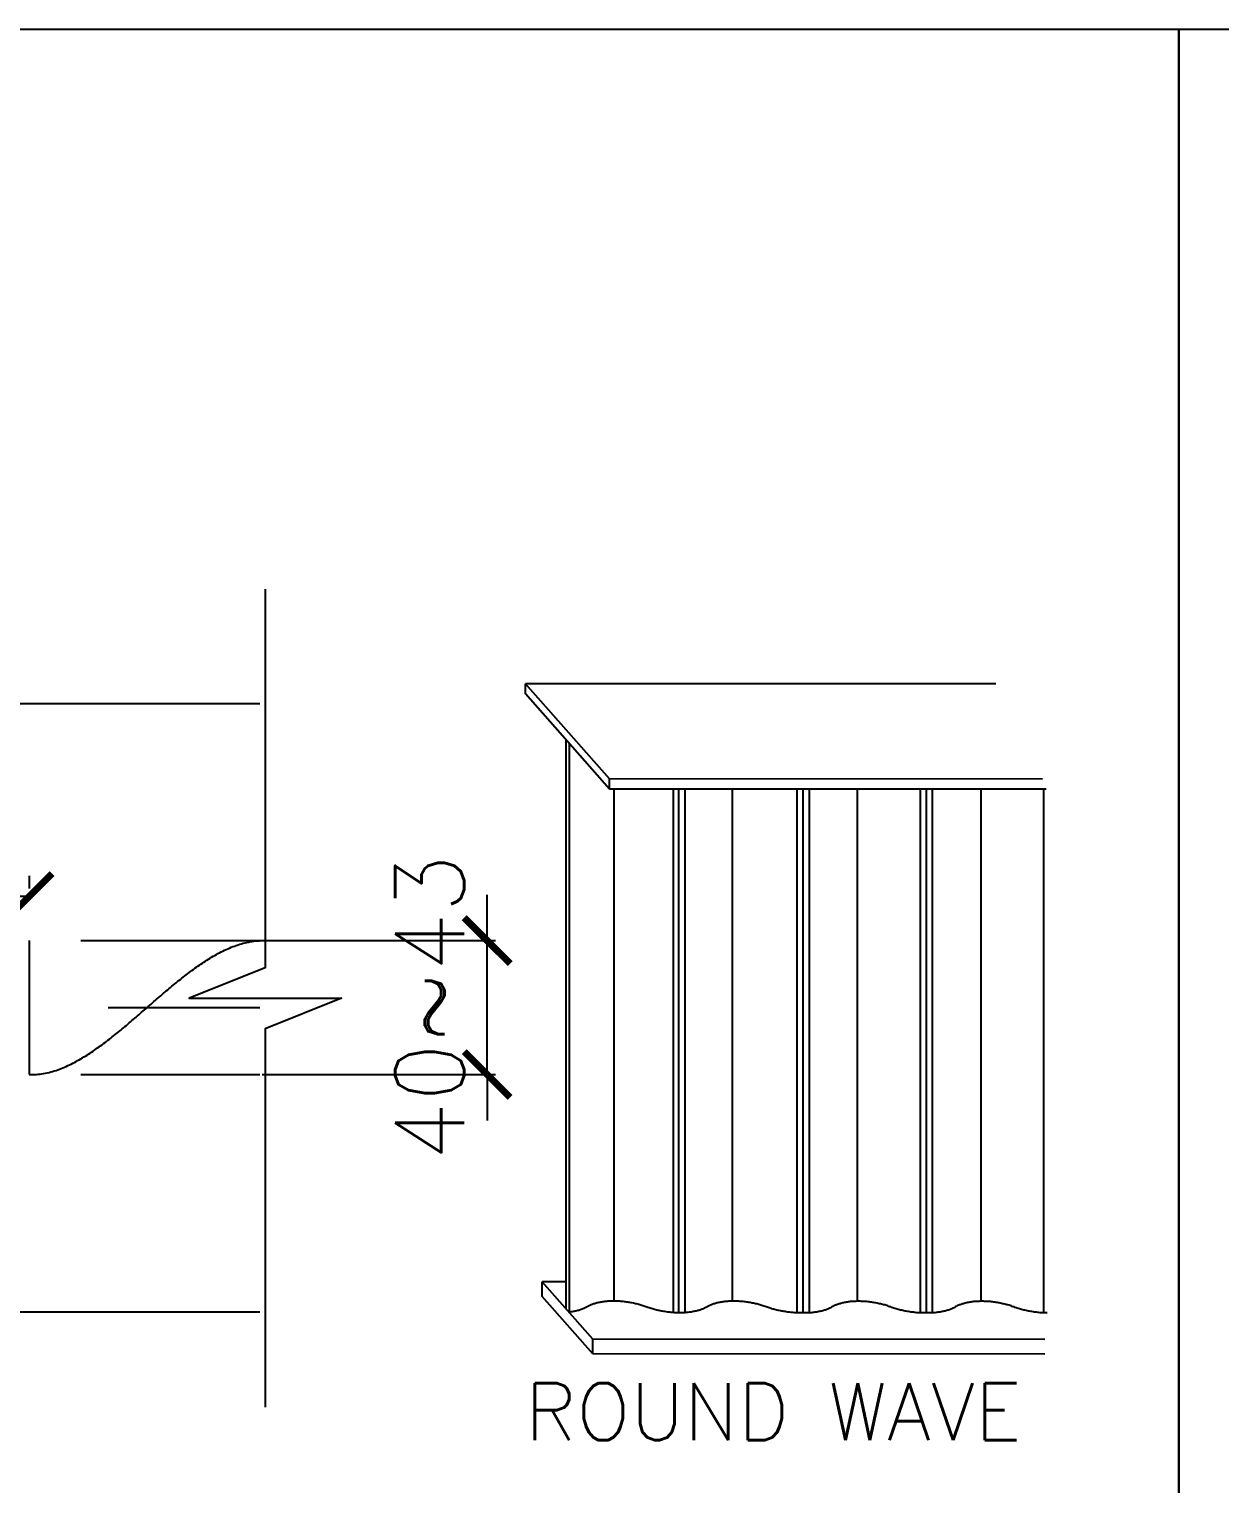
# Model space of a CAD drawing. Header units: metres. Extents: x -297536 to 1852864, y -630451 to -422551.
# Drawn here: x 1728965 to 1736732, y -497772 to -488279 of the extents above; entities that cross this region are included whole.
import ezdxf
from ezdxf.enums import TextEntityAlignment as Align

# ---------------------------------------------------------------- set-up
doc = ezdxf.new("R2010")
doc.units = ezdxf.units.M
doc.header["$LTSCALE"] = 700
for name, pattern in [('CEN', [62, 60, -1, 0, -1]), ('CENTER', [50.8, 31.75, -6.35, 6.35, -6.35]), ('XKITLINE00', [0])]:
    doc.linetypes.add(name, pattern=pattern)
for name, color, linetype in [('5C', 3, 'Continuous'), ('CEN', 152, 'CEN'), ('DIM', 7, 'Continuous'), ('HID', 251, 'Continuous'), ('MAIN', 1, 'Continuous'), ('TEX', 3, 'Continuous')]:
    doc.layers.add(name, color=color, linetype=linetype)
doc.styles.add('HGTXT', font='romans.shx', dxfattribs={"bigfont": 'WHGTXT.shx'})
doc.dimstyles.new('KJ', dxfattribs={"dimscale": 700, "dimtxt": 1.5, "dimasz": 1, "dimexe": 0.18, "dimexo": 2, "dimgap": 0.5, "dimtad": 1, "dimdec": 0, "dimzin": 0, "dimdsep": 46, "dimlunit": 6, "dimtxsty": 'HGTXT', "dimblk": 'ARCHTICK', "dimcen": 0.09, "dimclrt": 3, "dimadec": 0, "dimazin": 0, "dimtfac": 1, "dimtdec": 0, "dimtix": 1, "dimtmove": 0, "dimatfit": 0, "dimldrblk": 'OBLIQUE', "dimfxl": 1, "dimtolj": 1, "dimtzin": 0, "dimarcsym": 0})

# ---------------------------------------------------------------- blocks, each defined once
blk = doc.blocks.new('_ArchTick')
at = {"color": 0, "linetype": 'ByBlock', "const_width": 0.15}
blk.add_lwpolyline([(-0.5, -0.5), (0.5, 0.5)], dxfattribs=at)
blk = doc.blocks.new('*D535')
at = {"layer": 'Defpoints', "color": 0, "transparency": 16777216}
for p in [(1729302.1, -494227.6), (1731953.2, -494227.6), (1729886.5, -495100.9)]:
    blk.add_point(p, dxfattribs=at)
at = {"layer": 'DIM', "color": 0, "lineweight": -2, "transparency": 16777216}
for p, q in [((1731953.2, -494227.6), (1731953.2, -493927.6)), ((1729902.1, -494227.6), (1732007.2, -494227.6)), ((1731953.2, -495100.9), (1731953.2, -494227.6)), ((1730486.5, -495100.9), (1732007.2, -495100.9)), ((1731953.2, -495100.9), (1731953.2, -495400.9))]:
    blk.add_line(p, q, dxfattribs=at)
at = {"layer": 'DIM', "color": 0, "lineweight": -2, "transparency": 16777216, "xscale": 300, "yscale": 300, "zscale": 300}
for p, rotation in [((1731953.2, -494227.6), 270), ((1731953.2, -495100.9), 90)]:
    blk.add_blockref('_ArchTick', p, dxfattribs=dict(at, rotation=rotation))
at = {"layer": 'DIM', "color": 3, "transparency": 16777216, "insert": (1731578.2, -494664.2), "char_height": 450, "attachment_point": 5, "rotation": 90, "style": 'HGTXT'}
blk.add_mtext('\\A1;40~43', dxfattribs=at)
blk = doc.blocks.new('_Oblique')
at = {"color": 0, "linetype": 'ByBlock', "lineweight": -2}
blk.add_line((-0.5, -0.5), (0.5, 0.5), dxfattribs=at)
blk = doc.blocks.new('*D536')
at = {"layer": 'Defpoints', "color": 0, "transparency": 16777216}
for p in [(1725888.9, -493940.5), (1725888.9, -494405.5), (1728965.3, -494405.5)]:
    blk.add_point(p, dxfattribs=at)
at = {"layer": 'DIM', "color": 0, "lineweight": -2, "transparency": 16777216}
for p, q in [((1725888.9, -493805.5), (1725888.9, -493886.5)), ((1728965.3, -493805.5), (1728965.3, -493886.5)), ((1728965.3, -493940.5), (1725888.9, -493940.5))]:
    blk.add_line(p, q, dxfattribs=at)
at = {"layer": 'DIM', "color": 0, "lineweight": -2, "transparency": 16777216, "xscale": 300, "yscale": 300, "zscale": 300, "rotation": 180}
blk.add_blockref('_ArchTick', (1725888.9, -493940.5), dxfattribs=at)
at = {"layer": 'DIM', "color": 0, "lineweight": -2, "transparency": 16777216, "xscale": 300, "yscale": 300, "zscale": 300}
blk.add_blockref('_ArchTick', (1728965.3, -493940.5), dxfattribs=at)
at = {"layer": 'DIM', "color": 3, "transparency": 16777216, "insert": (1727427.1, -493565.5), "char_height": 450, "attachment_point": 5, "style": 'HGTXT'}
blk.add_mtext('\\A1;155', dxfattribs=at)
blk = doc.blocks.new('ECO')
at = {"layer": '5C'}
for p, q in [((111070, -709914), (111070, -709833)), ((111731, -710584), (111070, -709833)), ((114778, -709834), (111070, -709833)), ((111731, -710665), (111070, -709914)), ((111388, -710276), (111387, -714765)), ((111413, -710303), (111412, -714793)), ((111731, -710665), (111731, -710584)), ((115146, -710585), (111731, -710584)), ((115175, -710666), (111731, -710665)), ((111388, -714553), (111200, -714553)), ((111200, -714668), (111200, -714553)), ((111600, -715006), (111200, -714553)), ((111600, -715122), (111200, -714668)), ((111600, -715122), (111600, -715006)), ((115166, -715007), (111600, -715006)), ((115166, -715123), (111600, -715122))]:
    blk.add_line(p, q, dxfattribs=at)
at = {"layer": 'HID'}
for p, q in [((111769, -714705), (111769, -710665)), ((112237, -714795), (112237, -710666)), ((112277, -714798), (112277, -710668)), ((112328, -714795), (112328, -710666)), ((112700, -710666), (112700, -714705)), ((113212, -714797), (113212, -710666)), ((113258, -714795), (113258, -710664)), ((113308, -714792), (113308, -710661)), ((113686, -710666), (113686, -714706)), ((114184, -714798), (114184, -710666)), ((114232, -714799), (114232, -710668)), ((114279, -714795), (114279, -710664)), ((114659, -710666), (114659, -714706)), ((115157, -714798), (115157, -710666))]:
    blk.add_line(p, q, dxfattribs=at)
at = {"layer": 'HID', "linetype": 'XKITLINE00'}
for p, q in [((111718, -714706), (111710, -714707)), ((111726, -714706), (111718, -714706)), ((111735, -714705), (111726, -714706)), ((111743, -714705), (111735, -714705)), ((111752, -714705), (111743, -714705)), ((111760, -714705), (111752, -714705)), ((111769, -714705), (111760, -714705)), ((111778, -714705), (111769, -714705)), ((111787, -714705), (111778, -714705)), ((111795, -714705), (111787, -714705)), ((111804, -714706), (111795, -714705)), ((111813, -714706), (111804, -714706)), ((111822, -714707), (111813, -714706)), ((112673, -714706), (112665, -714707)), ((112682, -714706), (112673, -714706)), ((112690, -714705), (112682, -714706)), ((112699, -714705), (112690, -714705)), ((112707, -714705), (112699, -714705)), ((112716, -714705), (112707, -714705)), ((112725, -714705), (112716, -714705)), ((112734, -714705), (112725, -714705)), ((112742, -714706), (112734, -714705)), ((112751, -714706), (112742, -714706)), ((112760, -714707), (112751, -714706)), ((113691, -714706), (113683, -714706)), ((113700, -714706), (113691, -714706)), ((113709, -714706), (113700, -714706)), ((114664, -714706), (114655, -714706)), ((114673, -714706), (114664, -714706)), ((114681, -714706), (114673, -714706)), ((111420, -714792), (111412, -714793)), ((111428, -714790), (111420, -714792)), ((111436, -714789), (111428, -714790)), ((111444, -714788), (111436, -714789)), ((111452, -714786), (111444, -714788)), ((111460, -714785), (111452, -714786)), ((111467, -714783), (111460, -714785)), ((111475, -714781), (111467, -714783)), ((111482, -714780), (111475, -714781)), ((111489, -714778), (111482, -714780)), ((111496, -714776), (111489, -714778)), ((111503, -714773), (111496, -714776)), ((111509, -714771), (111503, -714773)), ((111516, -714769), (111509, -714771)), ((111522, -714766), (111516, -714769)), ((111528, -714764), (111522, -714766)), ((111534, -714761), (111528, -714764)), ((111540, -714758), (111534, -714761)), ((111545, -714756), (111540, -714758)), ((111550, -714753), (111545, -714756)), ((111556, -714750), (111550, -714753)), ((111561, -714747), (111556, -714750)), ((111566, -714744), (111561, -714747)), ((111571, -714741), (111566, -714744)), ((111576, -714739), (111571, -714741)), ((111582, -714736), (111576, -714739)), ((111588, -714734), (111582, -714736)), ((111594, -714731), (111588, -714734)), ((111600, -714729), (111594, -714731)), ((111606, -714727), (111600, -714729)), ((111613, -714725), (111606, -714727)), ((111620, -714723), (111613, -714725)), ((111626, -714721), (111620, -714723)), ((111633, -714719), (111626, -714721)), ((111640, -714718), (111633, -714719)), ((111648, -714716), (111640, -714718)), ((111655, -714715), (111648, -714716)), ((111662, -714713), (111655, -714715)), ((111670, -714712), (111662, -714713)), ((111678, -714711), (111670, -714712)), ((111686, -714710), (111678, -714711)), ((111694, -714709), (111686, -714710)), ((111702, -714708), (111694, -714709)), ((111710, -714707), (111702, -714708)), ((111831, -714708), (111822, -714707)), ((111840, -714709), (111831, -714708)), ((111849, -714710), (111840, -714709)), ((111858, -714711), (111849, -714710)), ((111867, -714712), (111858, -714711)), ((111875, -714713), (111867, -714712)), ((111884, -714715), (111875, -714713)), ((111893, -714716), (111884, -714715)), ((111902, -714718), (111893, -714716)), ((111911, -714719), (111902, -714718)), ((111920, -714721), (111911, -714719)), ((111928, -714723), (111920, -714721)), ((111937, -714725), (111928, -714723)), ((111945, -714727), (111937, -714725)), ((111954, -714729), (111945, -714727)), ((111962, -714732), (111954, -714729)), ((111971, -714734), (111962, -714732)), ((111979, -714736), (111971, -714734)), ((111987, -714739), (111979, -714736)), ((111995, -714741), (111987, -714739)), ((112003, -714744), (111995, -714741)), ((112011, -714747), (112003, -714744)), ((112019, -714750), (112011, -714747)), ((112027, -714753), (112019, -714750)), ((112035, -714756), (112027, -714753)), ((112044, -714759), (112035, -714756)), ((112052, -714761), (112044, -714759)), ((112061, -714764), (112052, -714761)), ((112070, -714766), (112061, -714764)), ((112078, -714769), (112070, -714766)), ((112087, -714771), (112078, -714769)), ((112096, -714774), (112087, -714771)), ((112105, -714776), (112096, -714774)), ((112114, -714778), (112105, -714776)), ((112123, -714780), (112114, -714778)), ((112132, -714782), (112123, -714780)), ((112141, -714783), (112132, -714782)), ((112150, -714785), (112141, -714783)), ((112160, -714787), (112150, -714785)), ((112169, -714788), (112160, -714787)), ((112178, -714789), (112169, -714788)), ((112188, -714791), (112178, -714789)), ((112197, -714792), (112188, -714791)), ((112206, -714793), (112197, -714792)), ((112215, -714794), (112206, -714793)), ((112225, -714794), (112215, -714794)), ((112234, -714795), (112225, -714794)), ((112243, -714796), (112234, -714795)), ((112253, -714796), (112243, -714796)), ((112262, -714797), (112253, -714796)), ((112271, -714797), (112262, -714797)), ((112280, -714797), (112271, -714797)), ((112289, -714797), (112280, -714797)), ((112298, -714797), (112289, -714797)), ((112307, -714797), (112298, -714797)), ((112316, -714796), (112307, -714797)), ((112325, -714796), (112316, -714796)), ((112333, -714795), (112325, -714796)), ((112342, -714795), (112333, -714795)), ((112350, -714794), (112342, -714795)), ((112359, -714793), (112350, -714794)), ((112367, -714792), (112359, -714793)), ((112375, -714791), (112367, -714792)), ((112383, -714789), (112375, -714791)), ((112391, -714788), (112383, -714789)), ((112399, -714787), (112391, -714788)), ((112407, -714785), (112399, -714787)), ((112414, -714783), (112407, -714785)), ((112422, -714782), (112414, -714783)), ((112429, -714780), (112422, -714782)), ((112436, -714778), (112429, -714780)), ((112443, -714776), (112436, -714778)), ((112450, -714774), (112443, -714776)), ((112456, -714771), (112450, -714774)), ((112463, -714769), (112456, -714771)), ((112469, -714767), (112463, -714769)), ((112475, -714764), (112469, -714767)), ((112481, -714761), (112475, -714764)), ((112487, -714759), (112481, -714761)), ((112492, -714756), (112487, -714759)), ((112498, -714753), (112492, -714756)), ((112503, -714750), (112498, -714753)), ((112508, -714747), (112503, -714750)), ((112513, -714744), (112508, -714747)), ((112518, -714742), (112513, -714744)), ((112523, -714739), (112518, -714742)), ((112529, -714736), (112523, -714739)), ((112535, -714734), (112529, -714736)), ((112541, -714732), (112535, -714734)), ((112547, -714729), (112541, -714732)), ((112553, -714727), (112547, -714729)), ((112560, -714725), (112553, -714727)), ((112567, -714723), (112560, -714725)), ((112573, -714721), (112567, -714723)), ((112580, -714719), (112573, -714721)), ((112587, -714718), (112580, -714719)), ((112595, -714716), (112587, -714718)), ((112602, -714715), (112595, -714716)), ((112610, -714713), (112602, -714715)), ((112617, -714712), (112610, -714713)), ((112625, -714711), (112617, -714712)), ((112633, -714710), (112625, -714711)), ((112641, -714709), (112633, -714710)), ((112649, -714708), (112641, -714709)), ((112657, -714707), (112649, -714708)), ((112665, -714707), (112657, -714707)), ((112769, -714707), (112760, -714707)), ((112778, -714708), (112769, -714707)), ((112787, -714709), (112778, -714708)), ((112796, -714710), (112787, -714709)), ((112805, -714711), (112796, -714710)), ((112814, -714712), (112805, -714711)), ((112823, -714713), (112814, -714712)), ((112831, -714715), (112823, -714713)), ((112840, -714716), (112831, -714715)), ((112849, -714718), (112840, -714716)), ((112858, -714720), (112849, -714718)), ((112867, -714721), (112858, -714720)), ((112875, -714723), (112867, -714721)), ((112884, -714725), (112875, -714723)), ((112893, -714727), (112884, -714725)), ((112901, -714729), (112893, -714727)), ((112910, -714732), (112901, -714729)), ((112918, -714734), (112910, -714732)), ((112926, -714737), (112918, -714734)), ((112934, -714739), (112926, -714737)), ((112942, -714742), (112934, -714739)), ((112950, -714744), (112942, -714742)), ((112958, -714747), (112950, -714744)), ((112966, -714750), (112958, -714747)), ((112974, -714753), (112966, -714750)), ((112983, -714756), (112974, -714753)), ((112991, -714759), (112983, -714756)), ((112999, -714761), (112991, -714759)), ((113008, -714764), (112999, -714761)), ((113017, -714767), (113008, -714764)), ((113025, -714769), (113017, -714767)), ((113034, -714772), (113025, -714769)), ((113043, -714774), (113034, -714772)), ((113052, -714776), (113043, -714774)), ((113061, -714778), (113052, -714776)), ((113070, -714780), (113061, -714778)), ((113079, -714782), (113070, -714780)), ((113088, -714784), (113079, -714782)), ((113098, -714785), (113088, -714784)), ((113107, -714787), (113098, -714785)), ((113116, -714788), (113107, -714787)), ((113125, -714790), (113116, -714788)), ((113135, -714791), (113125, -714790)), ((113144, -714792), (113135, -714791)), ((113153, -714793), (113144, -714792)), ((113163, -714794), (113153, -714793)), ((113172, -714795), (113163, -714794)), ((113181, -714795), (113172, -714795)), ((113190, -714796), (113181, -714795)), ((113200, -714796), (113190, -714796)), ((113209, -714797), (113200, -714796)), ((113218, -714797), (113209, -714797)), ((113227, -714797), (113218, -714797)), ((113236, -714798), (113227, -714797)), ((113245, -714798), (113236, -714798)), ((113255, -714798), (113245, -714798)), ((113264, -714798), (113255, -714798)), ((113273, -714798), (113264, -714798)), ((113282, -714798), (113273, -714798)), ((113291, -714798), (113282, -714798)), ((113299, -714798), (113291, -714798)), ((113308, -714797), (113299, -714798)), ((113317, -714797), (113308, -714797)), ((113326, -714796), (113317, -714797)), ((113334, -714795), (113326, -714796)), ((113342, -714794), (113334, -714795)), ((113351, -714793), (113342, -714794)), ((113359, -714792), (113351, -714793)), ((113367, -714791), (113359, -714792)), ((113375, -714789), (113367, -714791)), ((113383, -714788), (113375, -714789)), ((113390, -714786), (113383, -714788)), ((113398, -714785), (113390, -714786)), ((113405, -714783), (113398, -714785)), ((113413, -714781), (113405, -714783)), ((113420, -714779), (113413, -714781)), ((113427, -714777), (113420, -714779)), ((113433, -714775), (113427, -714777)), ((113440, -714773), (113433, -714775)), ((113446, -714770), (113440, -714773)), ((113453, -714768), (113446, -714770)), ((113459, -714765), (113453, -714768)), ((113465, -714763), (113459, -714765)), ((113470, -714760), (113465, -714763)), ((113476, -714757), (113470, -714760)), ((113481, -714754), (113476, -714757)), ((113486, -714751), (113481, -714754)), ((113491, -714748), (113486, -714751)), ((113496, -714746), (113491, -714748)), ((113502, -714743), (113496, -714746)), ((113507, -714740), (113502, -714743)), ((113513, -714738), (113507, -714740)), ((113519, -714735), (113513, -714738)), ((113525, -714733), (113519, -714735)), ((113531, -714731), (113525, -714733)), ((113537, -714729), (113531, -714731)), ((113544, -714726), (113537, -714729)), ((113550, -714725), (113544, -714726)), ((113557, -714723), (113550, -714725)), ((113564, -714721), (113557, -714723)), ((113571, -714719), (113564, -714721)), ((113578, -714718), (113571, -714719)), ((113586, -714716), (113578, -714718)), ((113593, -714715), (113586, -714716)), ((113601, -714713), (113593, -714715)), ((113609, -714712), (113601, -714713)), ((113616, -714711), (113609, -714712)), ((113624, -714710), (113616, -714711)), ((113632, -714709), (113624, -714710)), ((113641, -714709), (113632, -714709)), ((113649, -714708), (113641, -714709)), ((113657, -714707), (113649, -714708)), ((113666, -714707), (113657, -714707)), ((113674, -714707), (113666, -714707)), ((113683, -714706), (113674, -714707)), ((113717, -714707), (113709, -714706)), ((113726, -714707), (113717, -714707)), ((113735, -714707), (113726, -714707)), ((113744, -714708), (113735, -714707)), ((113753, -714709), (113744, -714708)), ((113762, -714709), (113753, -714709)), ((113771, -714710), (113762, -714709)), ((113780, -714711), (113771, -714710)), ((113788, -714712), (113780, -714711)), ((113797, -714713), (113788, -714712)), ((113806, -714715), (113797, -714713)), ((113815, -714716), (113806, -714715)), ((113824, -714718), (113815, -714716)), ((113833, -714719), (113824, -714718)), ((113842, -714721), (113833, -714719)), ((113850, -714723), (113842, -714721)), ((113859, -714725), (113850, -714723)), ((113868, -714727), (113859, -714725)), ((113876, -714729), (113868, -714727)), ((113885, -714731), (113876, -714729)), ((113893, -714733), (113885, -714731)), ((113902, -714735), (113893, -714733)), ((113910, -714738), (113902, -714735)), ((113918, -714740), (113910, -714738)), ((113926, -714743), (113918, -714740)), ((113934, -714746), (113926, -714743)), ((113942, -714749), (113934, -714746)), ((113950, -714751), (113942, -714749)), ((113958, -714754), (113950, -714751)), ((113966, -714757), (113958, -714754)), ((113975, -714760), (113966, -714757)), ((113983, -714763), (113975, -714760)), ((113992, -714765), (113983, -714763)), ((114000, -714768), (113992, -714765)), ((114009, -714770), (114000, -714768)), ((114018, -714773), (114009, -714770)), ((114027, -714775), (114018, -714773)), ((114036, -714777), (114027, -714775)), ((114045, -714779), (114036, -714777)), ((114054, -714781), (114045, -714779)), ((114063, -714783), (114054, -714781)), ((114072, -714785), (114063, -714783)), ((114081, -714787), (114072, -714785)), ((114091, -714788), (114081, -714787)), ((114100, -714790), (114091, -714788)), ((114109, -714791), (114100, -714790)), ((114118, -714792), (114109, -714791)), ((114128, -714793), (114118, -714792)), ((114137, -714794), (114128, -714793)), ((114146, -714795), (114137, -714794)), ((114156, -714796), (114146, -714795)), ((114165, -714797), (114156, -714796)), ((114174, -714797), (114165, -714797)), ((114183, -714798), (114174, -714797)), ((114193, -714798), (114183, -714798)), ((114200, -714797), (114191, -714797)), ((114202, -714798), (114193, -714798)), ((114209, -714798), (114200, -714797)), ((114211, -714798), (114202, -714798)), ((114218, -714798), (114209, -714798)), ((114227, -714798), (114218, -714798)), ((114236, -714798), (114227, -714798)), ((114245, -714798), (114236, -714798)), ((114254, -714798), (114245, -714798)), ((114263, -714798), (114254, -714798)), ((114272, -714798), (114263, -714798)), ((114281, -714797), (114272, -714798)), ((114290, -714797), (114281, -714797)), ((114298, -714796), (114290, -714797)), ((114307, -714795), (114298, -714796)), ((114315, -714794), (114307, -714795)), ((114323, -714793), (114315, -714794)), ((114332, -714792), (114323, -714793)), ((114340, -714791), (114332, -714792)), ((114348, -714789), (114340, -714791)), ((114355, -714788), (114348, -714789)), ((114363, -714786), (114355, -714788)), ((114371, -714785), (114363, -714786)), ((114378, -714783), (114371, -714785)), ((114385, -714781), (114378, -714783)), ((114392, -714779), (114385, -714781)), ((114399, -714777), (114392, -714779)), ((114406, -714775), (114399, -714777)), ((114413, -714773), (114406, -714775)), ((114419, -714770), (114413, -714773)), ((114425, -714768), (114419, -714770)), ((114431, -714765), (114425, -714768)), ((114437, -714763), (114431, -714765)), ((114443, -714760), (114437, -714763)), ((114449, -714757), (114443, -714760)), ((114454, -714754), (114449, -714757)), ((114459, -714751), (114454, -714754)), ((114464, -714748), (114459, -714751)), ((114469, -714746), (114464, -714748)), ((114474, -714743), (114469, -714746)), ((114480, -714740), (114474, -714743)), ((114486, -714738), (114480, -714740)), ((114491, -714735), (114486, -714738)), ((114497, -714733), (114491, -714735)), ((114504, -714731), (114497, -714733)), ((114510, -714729), (114504, -714731)), ((114516, -714726), (114510, -714729)), ((114523, -714725), (114516, -714726)), ((114530, -714723), (114523, -714725)), ((114537, -714721), (114530, -714723)), ((114544, -714719), (114537, -714721)), ((114551, -714718), (114544, -714719)), ((114558, -714716), (114551, -714718)), ((114566, -714715), (114558, -714716)), ((114574, -714713), (114566, -714715)), ((114581, -714712), (114574, -714713)), ((114589, -714711), (114581, -714712)), ((114597, -714710), (114589, -714711)), ((114605, -714709), (114597, -714710)), ((114613, -714709), (114605, -714709)), ((114622, -714708), (114613, -714709)), ((114630, -714707), (114622, -714708)), ((114638, -714707), (114630, -714707)), ((114647, -714707), (114638, -714707)), ((114655, -714706), (114647, -714707)), ((114690, -714707), (114681, -714706)), ((114699, -714707), (114690, -714707)), ((114708, -714707), (114699, -714707)), ((114717, -714708), (114708, -714707)), ((114725, -714709), (114717, -714708)), ((114734, -714709), (114725, -714709)), ((114743, -714710), (114734, -714709)), ((114752, -714711), (114743, -714710)), ((114761, -714712), (114752, -714711)), ((114770, -714713), (114761, -714712)), ((114779, -714715), (114770, -714713)), ((114788, -714716), (114779, -714715)), ((114797, -714718), (114788, -714716)), ((114805, -714719), (114797, -714718)), ((114814, -714721), (114805, -714719)), ((114823, -714723), (114814, -714721)), ((114832, -714725), (114823, -714723)), ((114840, -714727), (114832, -714725)), ((114849, -714729), (114840, -714727)), ((114857, -714731), (114849, -714729)), ((114866, -714733), (114857, -714731)), ((114874, -714735), (114866, -714733)), ((114883, -714738), (114874, -714735)), ((114891, -714740), (114883, -714738)), ((114899, -714743), (114891, -714740)), ((114907, -714746), (114899, -714743)), ((114915, -714749), (114907, -714746)), ((114923, -714751), (114915, -714749)), ((114931, -714754), (114923, -714751)), ((114939, -714757), (114931, -714754)), ((114947, -714760), (114939, -714757)), ((114956, -714763), (114947, -714760)), ((114964, -714765), (114956, -714763)), ((114973, -714768), (114964, -714765)), ((114982, -714770), (114973, -714768)), ((114991, -714773), (114982, -714770)), ((114999, -714775), (114991, -714773)), ((115008, -714777), (114999, -714775)), ((115017, -714779), (115008, -714777)), ((115026, -714781), (115017, -714779)), ((115036, -714783), (115026, -714781)), ((115045, -714785), (115036, -714783)), ((115054, -714787), (115045, -714785)), ((115063, -714788), (115054, -714787)), ((115072, -714790), (115063, -714788)), ((115082, -714791), (115072, -714790)), ((115091, -714792), (115082, -714791)), ((115100, -714793), (115091, -714792)), ((115110, -714794), (115100, -714793)), ((115119, -714795), (115110, -714794)), ((115128, -714796), (115119, -714795)), ((115138, -714797), (115128, -714796)), ((115147, -714797), (115138, -714797)), ((115156, -714798), (115147, -714797)), ((115165, -714798), (115156, -714798)), ((115174, -714798), (115165, -714798)), ((115183, -714798), (115174, -714798))]:
    blk.add_line(p, q, dxfattribs=at)

msp = doc.modelspace()

# ---------------------------------------------------------------- linework, layer by layer
at = {"color": 2}
for p, q in [((1730197.2, -494312.1), (1730207.7, -494306.5)), ((1730207.7, -494306.5), (1730218.3, -494301)), ((1730218.3, -494301), (1730228.9, -494295.6)), ((1730228.9, -494295.6), (1730239.6, -494290.4)), ((1730239.6, -494290.4), (1730250.4, -494285.4)), ((1730250.4, -494285.4), (1730261.2, -494280.4)), ((1730261.2, -494280.4), (1730272.2, -494275.7)), ((1730272.2, -494275.7), (1730283.1, -494271.1)), ((1730283.1, -494271.1), (1730294.2, -494266.7)), ((1730294.2, -494266.7), (1730305.3, -494262.5)), ((1730305.3, -494262.5), (1730316.5, -494258.4)), ((1730316.5, -494258.4), (1730327.8, -494254.6)), ((1730327.8, -494254.6), (1730339.2, -494251)), ((1730339.2, -494251), (1730350.6, -494247.6)), ((1730350.6, -494247.6), (1730362.1, -494244.4)), ((1730362.1, -494244.4), (1730373.6, -494241.5)), ((1730373.6, -494241.5), (1730385.2, -494238.8)), ((1730385.2, -494238.8), (1730396.9, -494236.4)), ((1730396.9, -494236.4), (1730408.6, -494234.2)), ((1730408.6, -494234.2), (1730420.3, -494232.3)), ((1730420.3, -494232.3), (1730432.1, -494230.7)), ((1730432.1, -494230.7), (1730444, -494229.4)), ((1730444, -494229.4), (1730455.8, -494228.4)), ((1730455.8, -494228.4), (1730467.7, -494227.7)), ((1730467.7, -494227.7), (1730479.6, -494227.4)), ((1730046.6, -494408), (1730056.3, -494401)), ((1730056.3, -494401), (1730066, -494394.2)), ((1730066, -494394.2), (1730075.8, -494387.4)), ((1730075.8, -494387.4), (1730085.6, -494380.6)), ((1730085.6, -494380.6), (1730095.5, -494374)), ((1730095.5, -494374), (1730105.4, -494367.4)), ((1730105.4, -494367.4), (1730115.4, -494360.9)), ((1730115.4, -494360.9), (1730125.4, -494354.4)), ((1730125.4, -494354.4), (1730135.5, -494348.1)), ((1730135.5, -494348.1), (1730145.6, -494341.8)), ((1730145.6, -494341.8), (1730155.8, -494335.7)), ((1730155.8, -494335.7), (1730166.1, -494329.6)), ((1730166.1, -494329.6), (1730176.4, -494323.7)), ((1730176.4, -494323.7), (1730186.8, -494317.8)), ((1730186.8, -494317.8), (1730197.2, -494312.1)), ((1729924.1, -494502.6), (1729933.3, -494495)), ((1729933.3, -494495), (1729942.6, -494487.6)), ((1729942.6, -494487.6), (1729951.9, -494480.1)), ((1729951.9, -494480.1), (1729961.2, -494472.7)), ((1729961.2, -494472.7), (1729970.6, -494465.3)), ((1729970.6, -494465.3), (1729980, -494458)), ((1729980, -494458), (1729989.4, -494450.7)), ((1729989.4, -494450.7), (1729998.8, -494443.5)), ((1729998.8, -494443.5), (1730008.3, -494436.3)), ((1730008.3, -494436.3), (1730017.8, -494429.1)), ((1730017.8, -494429.1), (1730027.4, -494422)), ((1730027.4, -494422), (1730037, -494415)), ((1730037, -494415), (1730046.6, -494408)), ((1729814.7, -494594.5), (1729823.8, -494586.8)), ((1729823.8, -494586.8), (1729832.8, -494579)), ((1729832.8, -494579), (1729841.9, -494571.3)), ((1729841.9, -494571.3), (1729850.9, -494563.6)), ((1729850.9, -494563.6), (1729860, -494555.9)), ((1729860, -494555.9), (1729869.1, -494548.2)), ((1729869.1, -494548.2), (1729878.2, -494540.5)), ((1729878.2, -494540.5), (1729887.4, -494532.9)), ((1729887.4, -494532.9), (1729896.5, -494525.3)), ((1729896.5, -494525.3), (1729905.7, -494517.7)), ((1729905.7, -494517.7), (1729914.9, -494510.1)), ((1729914.9, -494510.1), (1729924.1, -494502.6)), ((1729699, -494695), (1729708, -494687.2)), ((1729708, -494687.2), (1729717, -494679.4)), ((1729717, -494679.4), (1729725.9, -494671.6)), ((1729725.9, -494671.6), (1729734.3, -494664.2)), ((1729734.3, -494664.2), (1729742.8, -494656.9)), ((1729742.8, -494656.9), (1729751.7, -494649.1)), ((1729751.7, -494649.1), (1729760.7, -494641.3)), ((1729760.7, -494641.3), (1729769.7, -494633.5)), ((1729769.7, -494633.5), (1729778.7, -494625.7)), ((1729778.7, -494625.7), (1729787.7, -494617.9)), ((1729787.7, -494617.9), (1729796.7, -494610.1)), ((1729796.7, -494610.1), (1729805.7, -494602.3)), ((1729805.7, -494602.3), (1729814.7, -494594.5)), ((1729590.5, -494788), (1729599.6, -494780.3)), ((1729599.6, -494780.3), (1729608.7, -494772.6)), ((1729608.7, -494772.6), (1729617.8, -494764.9)), ((1729617.8, -494764.9), (1729626.9, -494757.2)), ((1729626.9, -494757.2), (1729635.9, -494749.5)), ((1729635.9, -494749.5), (1729644.9, -494741.7)), ((1729644.9, -494741.7), (1729654, -494734)), ((1729654, -494734), (1729663, -494726.2)), ((1729663, -494726.2), (1729672, -494718.4)), ((1729672, -494718.4), (1729681, -494710.6)), ((1729681, -494710.6), (1729690, -494702.8)), ((1729690, -494702.8), (1729699, -494695)), ((1729479.3, -494877.8), (1729488.7, -494870.5)), ((1729488.7, -494870.5), (1729498.1, -494863.2)), ((1729498.1, -494863.2), (1729507.5, -494855.8)), ((1729507.5, -494855.8), (1729516.8, -494848.4)), ((1729516.8, -494848.4), (1729526.1, -494840.9)), ((1729526.1, -494840.9), (1729535.4, -494833.4)), ((1729535.4, -494833.4), (1729544.6, -494825.9)), ((1729544.6, -494825.9), (1729553.8, -494818.5)), ((1729553.8, -494818.5), (1729563, -494810.8)), ((1729563, -494810.8), (1729572.2, -494803.2)), ((1729572.2, -494803.2), (1729581.3, -494795.6)), ((1729581.3, -494795.6), (1729590.5, -494788)), ((1729343.3, -494974.1), (1729353.3, -494967.6)), ((1729353.3, -494967.6), (1729363.3, -494961.1)), ((1729363.3, -494961.1), (1729373.2, -494954.5)), ((1729373.2, -494954.5), (1729383.1, -494947.9)), ((1729383.1, -494947.9), (1729392.9, -494941.1)), ((1729392.9, -494941.1), (1729402.7, -494934.3)), ((1729402.7, -494934.3), (1729412.4, -494927.4)), ((1729412.4, -494927.4), (1729422.1, -494920.5)), ((1729422.1, -494920.5), (1729431.7, -494913.5)), ((1729431.7, -494913.5), (1729441.3, -494906.5)), ((1729441.3, -494906.5), (1729450.9, -494899.4)), ((1729450.9, -494899.4), (1729460.4, -494892.3)), ((1729460.4, -494892.3), (1729469.9, -494885)), ((1729469.9, -494885), (1729479.3, -494877.8)), ((1729152.1, -495070.1), (1729163.4, -495066)), ((1729163.4, -495066), (1729174.5, -495061.8)), ((1729174.5, -495061.8), (1729185.5, -495057.4)), ((1729185.5, -495057.4), (1729196.5, -495052.8)), ((1729196.5, -495052.8), (1729207.5, -495048)), ((1729207.5, -495048), (1729218.3, -495043.1)), ((1729218.3, -495043.1), (1729229.1, -495038.1)), ((1729229.1, -495038.1), (1729239.8, -495032.9)), ((1729239.8, -495032.9), (1729250.4, -495027.5)), ((1729250.4, -495027.5), (1729261, -495022)), ((1729261, -495022), (1729271.5, -495016.4)), ((1729271.5, -495016.4), (1729281.9, -495010.7)), ((1729281.9, -495010.7), (1729292.3, -495004.8)), ((1729292.3, -495004.8), (1729302.6, -494998.9)), ((1729302.6, -494998.9), (1729312.9, -494992.8)), ((1729312.9, -494992.8), (1729323.1, -494986.7)), ((1729323.1, -494986.7), (1729333.2, -494980.4)), ((1729333.2, -494980.4), (1729343.3, -494974.1)), ((1728965.3, -495100.9), (1728977.2, -495101.2)), ((1728977.2, -495101.2), (1728989.1, -495101.1)), ((1728989.1, -495101.1), (1729001, -495100.8)), ((1729001, -495100.8), (1729012.9, -495100.1)), ((1729012.9, -495100.1), (1729024.7, -495099.1)), ((1729024.7, -495099.1), (1729036.6, -495097.8)), ((1729036.6, -495097.8), (1729048.4, -495096.2)), ((1729048.4, -495096.2), (1729060.1, -495094.3)), ((1729060.1, -495094.3), (1729071.8, -495092.1)), ((1729071.8, -495092.1), (1729083.5, -495089.7)), ((1729083.5, -495089.7), (1729095.1, -495087)), ((1729095.1, -495087), (1729106.6, -495084.1)), ((1729106.6, -495084.1), (1729118.1, -495080.9)), ((1729118.1, -495080.9), (1729129.5, -495077.5)), ((1729129.5, -495077.5), (1729140.9, -495073.9)), ((1729140.9, -495073.9), (1729152.1, -495070.1))]:
    msp.add_line(p, q, dxfattribs=at)
for p, q in [((1730479.6, -494227.4), (1730491.5, -494227.3)), ((1730491.5, -494227.3), (1730503.4, -494227.6))]:
    msp.add_line(p, q)
at = {"color": 5}
for points in [[(1721464.2, -488279.4), (1736464.2, -488279.4), (1736464.2, -503279.4), (1721464.2, -503279.4)], [(1736464.2, -488279.4), (1751464.2, -488279.4), (1751464.2, -503279.4), (1736464.2, -503279.4)]]:
    msp.add_lwpolyline(points, close=True, dxfattribs=at)
at = {"layer": 'CEN', "linetype": 'CENTER', "ltscale": 0.25}
for p, q in [((1728965.3, -494227.6), (1728965.3, -495100.9)), ((1729302.1, -494227.6), (1730470.9, -494227.6)), ((1722812.6, -494664.2), (1730470.9, -494664.2)), ((1729302.1, -495100.9), (1730470.9, -495100.9))]:
    msp.add_line(p, q, dxfattribs=at)
at = {"layer": 'DIM'}
msp.add_lwpolyline([(1730505.7, -491935.1), (1730505.7, -494405.5), (1730009.5, -494603.9), (1731001.9, -494603.9), (1730505.7, -494802.4), (1730505.7, -497272.8)], dxfattribs=at)
at = {"layer": 'TEX', "color": 2}
for p, q in [((1722812.6, -492679.5), (1730470.9, -492679.5)), ((1722812.6, -496649), (1730470.9, -496649))]:
    msp.add_line(p, q, dxfattribs=at)

# ---------------------------------------------------------------- block references
at = {"layer": 'MAIN', "xscale": 0.8269728571758606, "yscale": 0.8269728571758606, "zscale": 0.8269728571758606}
msp.add_blockref('ECO', (1640352.1, 94461.7), dxfattribs=at)

# ---------------------------------------------------------------- texts
at = {"layer": 'TEX', "style": 'HGTXT'}
msp.add_text('ROUND WAVE', height=372.14, dxfattribs=at).set_placement((1733819.8, -497301), align=Align.MIDDLE_CENTER)

# ---------------------------------------------------------------- dimensions: what is measured, and where the dimension line sits
at = {"layer": 'DIM'}
for base, p1, p2, angle, text, picture, middle in [((1725888.9, -493940.5), (1728965.3, -494405.5), (1725888.9, -494405.5), 180, '155', '*D536', (1727427.1, -493565.5)), ((1731953.2, -494227.6), (1729886.5, -495100.9), (1729302.1, -494227.6), 90, '40~43', '*D535', (1731578.2, -494664.2))]:
    dim = msp.add_linear_dim(base=base, p1=p1, p2=p2, angle=angle, text=text, dimstyle='KJ', override={"dimscale": 300, "dimtxsty": 'HGTXT', "dimldrblk": 'Oblique'}, dxfattribs=at)
    dim.commit()
    dim.dimension.update_dxf_attribs({"geometry": picture, "text_midpoint": middle})

doc.saveas('drawing.dxf')
